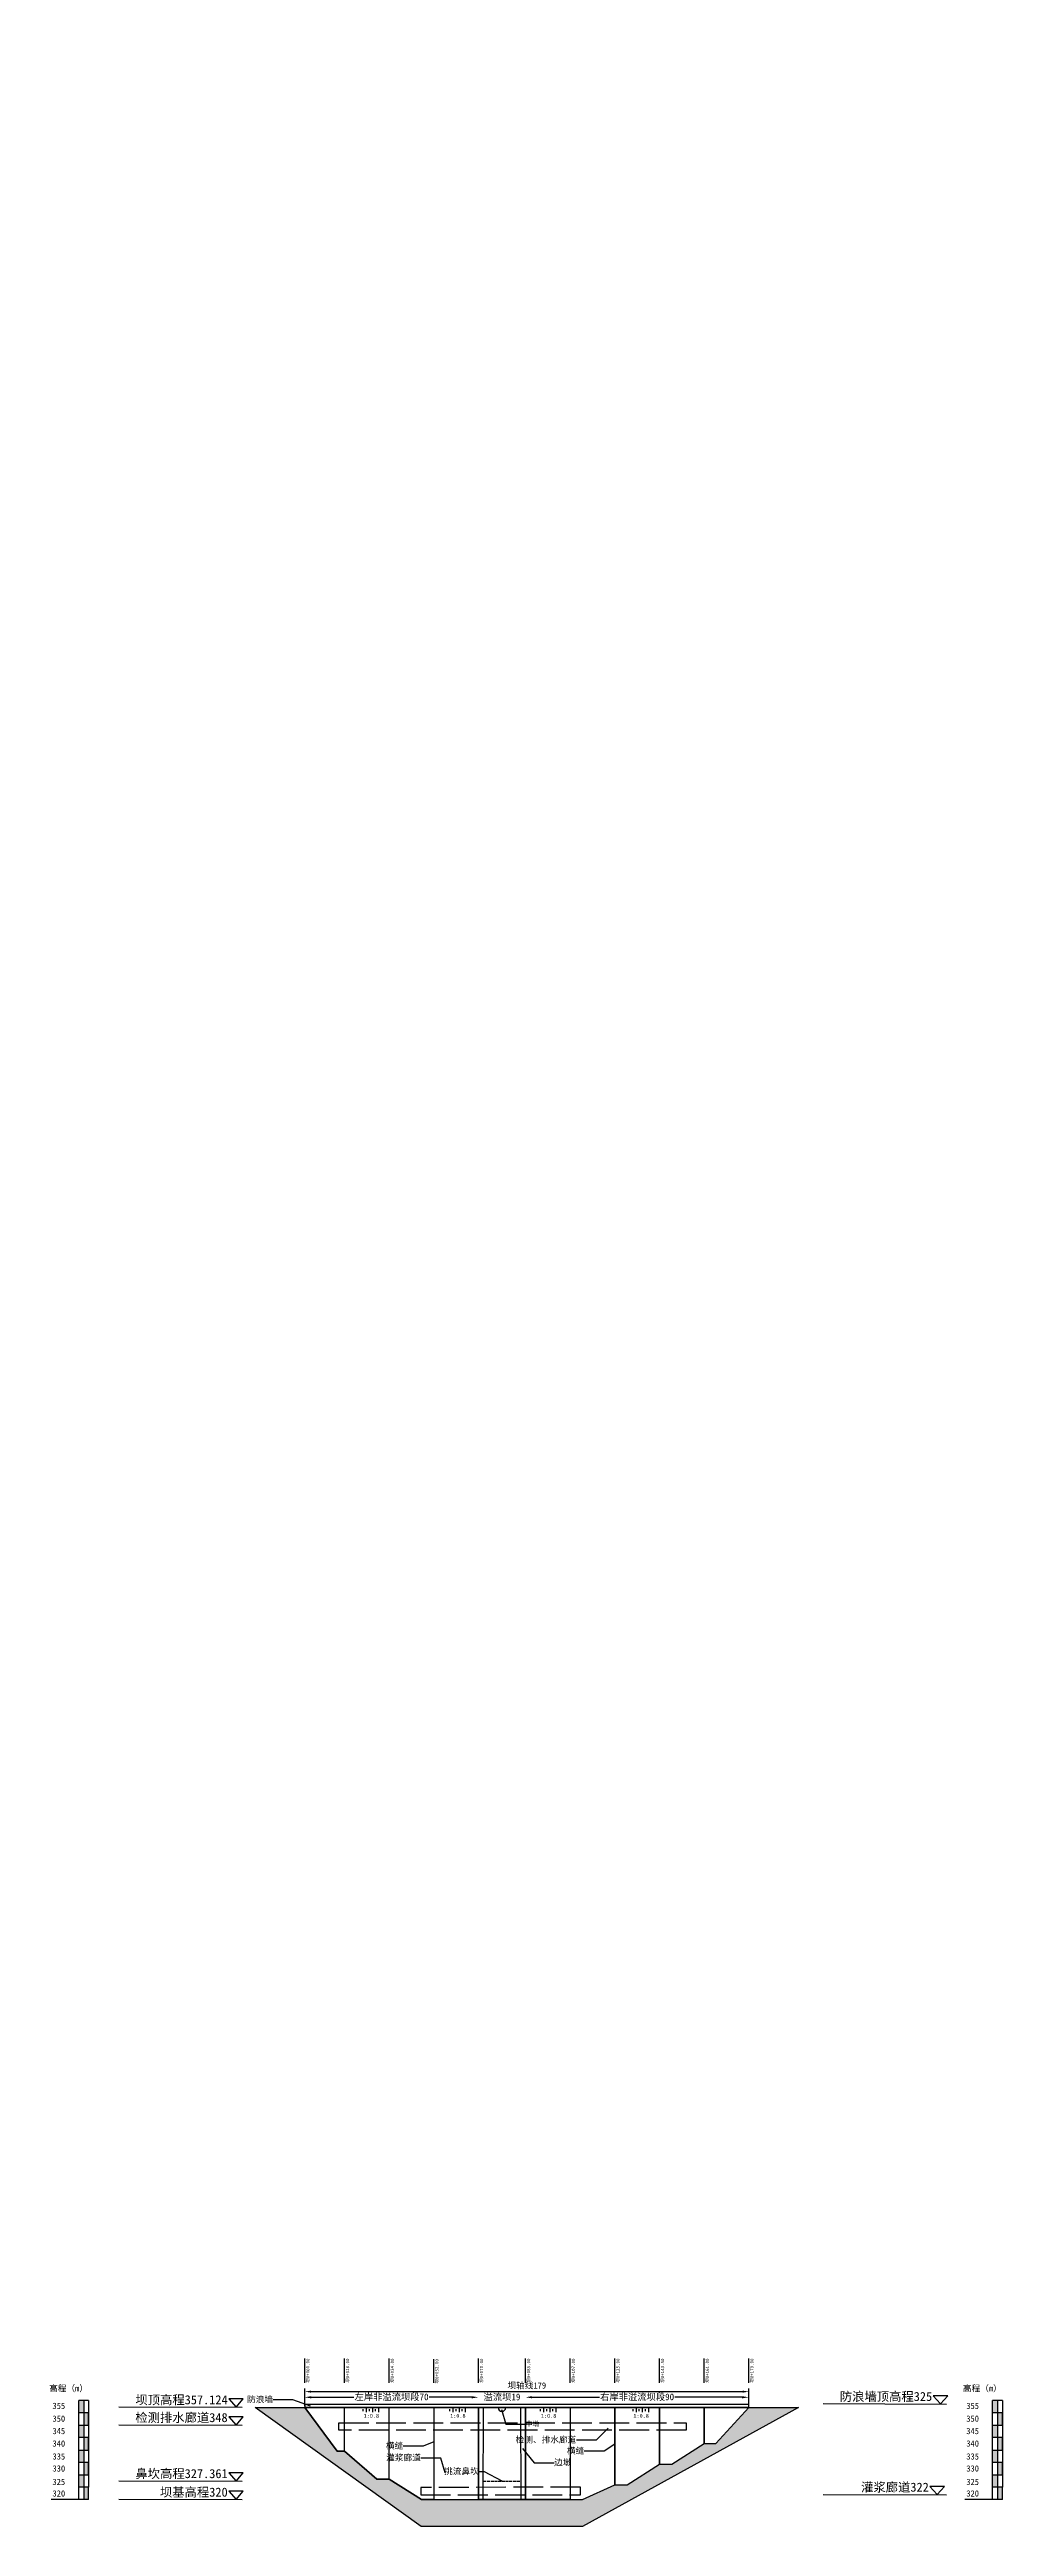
# Model space of a CAD drawing. Header units: millimetres. Extents: x 3930 to 5594, y 1586 to 11505.
# Drawn here: x 5210 to 5594, y 1827 to 2826 of the extents above; entities that cross this region are included whole.
import ezdxf
from ezdxf import colors
from ezdxf.entities.mleader import LeaderData, LeaderLine
from ezdxf.math import Vec2, Vec3

# ---------------------------------------------------------------- set-up
doc = ezdxf.new("R2010")
doc.units = ezdxf.units.MM
doc.linetypes.add('ACAD_ISO02W100', pattern=[15, 12, -3])
doc.styles.get("Standard").update_dxf_attribs({"font": 'simfang.ttf'})
doc.dimstyles.new('ISO-25', dxfattribs={"dimtxt": 2.5, "dimasz": 2.5, "dimexe": 1.25, "dimexo": 0.625, "dimtad": 1, "dimtxsty": 'Standard', "dimcen": 2.5, "dimadec": 0, "dimazin": 0, "dimtfac": 1, "dimtmove": 0, "dimatfit": 3, "dimfxl": 1, "dimarcsym": 0})
doc.dimstyles.get("Standard").update_dxf_attribs({"dimtxt": 0.18, "dimasz": 0.18, "dimexe": 0.18, "dimexo": 0.0625, "dimgap": 0.09, "dimtad": 0, "dimtih": 1, "dimtoh": 1, "dimdec": 4, "dimzin": 0, "dimdsep": 46, "dimtxsty": 'Standard', "dimcen": 0.09, "dimadec": 0, "dimazin": 0, "dimtfac": 1, "dimtdec": 4, "dimtofl": 0, "dimtmove": 0, "dimatfit": 3, "dimfxl": 1, "dimtolj": 1, "dimtzin": 0, "dimarcsym": 0})

# ---------------------------------------------------------------- blocks, each defined once
blk = doc.blocks.new('_None')
blk = doc.blocks.new('*D13')
at = {"color": 0, "lineweight": -2, "transparency": 16777216}
for p, q in [((5313.16, 1875.93), (5313.16, 1882.99)), ((5315.66, 1881.74), (5489.66, 1881.74)), ((5492.16, 1875.93), (5492.16, 1882.99))]:
    blk.add_line(p, q, dxfattribs=at)
at = {"color": 0, "transparency": 16777216}
for points in [[(5315.66, 1882.15), (5315.66, 1881.32), (5313.16, 1881.74)], [(5489.66, 1882.15), (5489.66, 1881.32), (5492.16, 1881.74)]]:
    blk.add_solid(points, dxfattribs=at)
at = {"layer": 'Defpoints', "color": 0, "transparency": 16777216}
for p in [(5492.16, 1881.74), (5313.16, 1875.31), (5492.16, 1875.31)]:
    blk.add_point(p, dxfattribs=at)
at = {"color": 0, "transparency": 16777216, "insert": (5402.66, 1884.08), "char_height": 2.5, "attachment_point": 5}
blk.add_mtext('坝轴线179', dxfattribs=at)
blk = doc.blocks.new('*D14')
at = {"color": 0, "lineweight": -2, "transparency": 16777216}
for p, q in [((5313.16, 5214.96), (5313.16, 11505.13)), ((5383.16, 5214.96), (5383.16, 11505.13)), ((5315.83, 1879.46), (5333.01, 1879.46)), ((5380.48, 1879.46), (5363.3, 1879.46))]:
    blk.add_line(p, q, dxfattribs=at)
at = {"color": 0, "transparency": 16777216}
for points in [[(5315.83, 1879.91), (5315.83, 1879.02), (5313.16, 1879.46)], [(5380.48, 1879.91), (5380.48, 1879.02), (5383.16, 1879.46)]]:
    blk.add_solid(points, dxfattribs=at)
at = {"layer": 'Defpoints', "color": 0, "transparency": 16777216}
for p in [(5313.16, 1879.46), (5313.16, 1872.71), (5383.16, 1872.71)]:
    blk.add_point(p, dxfattribs=at)
at = {"color": 0, "transparency": 16777216, "insert": (5348.16, 1879.46), "char_height": 2.6738, "attachment_point": 5}
blk.add_mtext('\\A1;{\\fSimSun|b0|i0|c134|p2;左岸非溢流坝段}70', dxfattribs=at)
blk = doc.blocks.new('*D15')
at = {"color": 0, "lineweight": -2, "transparency": 16777216}
for p, q in [((5402.16, 5214.96), (5402.16, 11505.12)), ((5492.16, 5215.21), (5492.16, 11505.12)), ((5404.83, 1879.46), (5432.01, 1879.46)), ((5489.48, 1879.46), (5462.3, 1879.46))]:
    blk.add_line(p, q, dxfattribs=at)
at = {"color": 0, "transparency": 16777216}
for points in [[(5404.83, 1879.91), (5404.83, 1879.02), (5402.16, 1879.46)], [(5489.48, 1879.91), (5489.48, 1879.02), (5492.16, 1879.46)]]:
    blk.add_solid(points, dxfattribs=at)
at = {"layer": 'Defpoints', "color": 0, "transparency": 16777216}
for p in [(5402.16, 1879.46), (5402.16, 1872.71), (5492.16, 1872.96)]:
    blk.add_point(p, dxfattribs=at)
at = {"color": 0, "transparency": 16777216, "insert": (5447.16, 1879.46), "char_height": 2.6738, "attachment_point": 5}
blk.add_mtext('\\A1;{\\fSimSun|b0|i0|c134|p2;右岸非溢流坝段}90', dxfattribs=at)
blk = doc.blocks.new('*D16')
at = {"color": 0, "lineweight": -2, "transparency": 16777216}
for p, q in [((5383.16, 5214.96), (5383.16, 11505.12)), ((5402.16, 5214.96), (5402.16, 11505.12)), ((5380.48, 1879.46), (5377.81, 1879.46)), ((5404.83, 1879.46), (5407.51, 1879.46))]:
    blk.add_line(p, q, dxfattribs=at)
at = {"color": 0, "transparency": 16777216}
for points in [[(5380.48, 1879.91), (5380.48, 1879.02), (5383.16, 1879.46)], [(5404.83, 1879.91), (5404.83, 1879.02), (5402.16, 1879.46)]]:
    blk.add_solid(points, dxfattribs=at)
at = {"layer": 'Defpoints', "color": 0, "transparency": 16777216}
for p in [(5383.16, 1879.46), (5383.16, 1872.71), (5402.16, 1872.71)]:
    blk.add_point(p, dxfattribs=at)
at = {"color": 0, "transparency": 16777216, "insert": (5392.66, 1879.46), "char_height": 2.6738, "attachment_point": 5}
blk.add_mtext('\\A1;{\\fSimSun|b0|i0|c134|p2;溢流坝}19', dxfattribs=at)

msp = doc.modelspace()

# ---------------------------------------------------------------- hatches: boundary and pattern name
h = msp.add_hatch(color=250)
h.dxf.hatch_style = 1
h.paths.add_polyline_path([(5222.04395, 1873.18511), (5224.04395, 1873.18511), (5224.04395, 1878.18511), (5222.04395, 1878.18511)])
h.paths.add_polyline_path([(5226.04395, 1873.18511), (5224.04395, 1873.18511), (5224.04395, 1868.18511), (5226.04395, 1868.18511)])
h.paths.add_polyline_path([(5224.04395, 1868.18511), (5222.04395, 1868.18511), (5222.04395, 1863.18511), (5224.04395, 1863.18511)])
h.paths.add_polyline_path([(5226.04395, 1863.18511), (5224.04395, 1863.18511), (5224.04395, 1858.18511), (5226.04395, 1858.18511)])
h.paths.add_polyline_path([(5224.04395, 1858.18511), (5222.04395, 1858.18511), (5222.04395, 1853.18511), (5224.04395, 1853.18511)])
h.paths.add_polyline_path([(5226.04395, 1853.18511), (5224.04395, 1853.18511), (5224.04395, 1848.18511), (5226.04395, 1848.18511)])
h.paths.add_polyline_path([(5224.04395, 1848.18511), (5222.04395, 1848.18511), (5222.04395, 1843.18511), (5224.04395, 1843.18511)])
h.paths.add_polyline_path([(5224.04395, 1838.18511), (5226.04395, 1838.18511), (5226.04395, 1843.18511), (5224.04395, 1843.18511)])
h = msp.add_hatch(color=250)
h.dxf.hatch_style = 1
h.paths.add_polyline_path([(5590.43974, 1873.18511), (5592.43974, 1873.18511), (5592.43974, 1878.18511), (5590.43974, 1878.18511)])
h.paths.add_polyline_path([(5594.43974, 1873.18511), (5592.43974, 1873.18511), (5592.43974, 1868.18511), (5594.43974, 1868.18511)])
h.paths.add_polyline_path([(5592.43974, 1868.18511), (5590.43974, 1868.18511), (5590.43974, 1863.18511), (5592.43974, 1863.18511)])
h.paths.add_polyline_path([(5594.43974, 1863.18511), (5592.43974, 1863.18511), (5592.43974, 1858.18511), (5594.43974, 1858.18511)])
h.paths.add_polyline_path([(5592.43974, 1858.18511), (5590.43974, 1858.18511), (5590.43974, 1853.18511), (5592.43974, 1853.18511)])
h.paths.add_polyline_path([(5594.43974, 1853.18511), (5592.43974, 1853.18511), (5592.43974, 1848.18511), (5594.43974, 1848.18511)])
h.paths.add_polyline_path([(5592.43974, 1848.18511), (5590.43974, 1848.18511), (5590.43974, 1843.18511), (5592.43974, 1843.18511)])
h.paths.add_polyline_path([(5592.43974, 1838.18511), (5594.43974, 1838.18511), (5594.43974, 1843.18511), (5592.43974, 1843.18511)])
h = msp.add_hatch()
h.set_pattern_fill('AR-CONC', color=256, scale=0.05)
h.set_pattern_definition([(50, (961.453, 0), (9.109233, -0.796954), [0.9525, -10.4775]), (355, (961.453, 0), (-1.762171, 9.552842), [0.762, -8.38203]), (100.45144, (962.212, -0.066), (7.347062, 8.755888), [0.8095, -8.904512]), (46.1842, (961.453, 2.54), (13.553952, -2.102116), [1.42875, -15.71625]), (96.63556, (962.583, 2.365), (11.870207, 12.371306), [1.21425, -13.35678]), (351.18415, (961.453, 2.54), (11.870207, 12.371306), [1.143, -12.572987]), (21, (962.723, 1.905), (7.58072, -5.11326), [0.9525, -10.4775]), (326, (962.723, 1.905), (3.090101, 9.209398), [0.762, -8.382]), (71.45144, (963.355, 1.479), (10.670821, 4.096138), [0.8095, -8.904497]), (37.5, (961.453, 0), (0.1544302, 4.227752), [0, -8.2804, 0, -8.509, 0, -8.41375]), (7.5, (961.453, 0), (3.340983, 5.0090287), [0, -4.8514, 0, -8.0899, 0, -3.20675]), (327.5, (958.621, 0), (6.7795298, -0.2864372), [0, -3.175, 0, -9.906, 0, -13.1445]), (317.5, (957.351, 0), (7.406459, 1.2713246), [0, -4.1275, 0, -6.5786, 0, -9.3345])])
edge = h.paths.add_edge_path()
edge.add_line((5492.15789, 1875.30911), (5512.15789, 1875.30911))
edge.add_line((5512.15789, 1875.30911), (5425.15789, 1827.38111))
edge.add_line((5425.15789, 1827.38111), (5360.15789, 1827.38111))
edge.add_line((5360.15789, 1827.38111), (5293.15789, 1875.30911))
edge.add_line((5293.15789, 1875.30911), (5313.15789, 1875.30911))
edge.add_line((5313.15789, 1875.30911), (5326.16444, 1857.77174))
edge.add_line((5326.16444, 1857.77174), (5329.16444, 1857.77174))
edge.add_line((5329.16444, 1857.77174), (5342.16444, 1846.39886))
edge.add_line((5342.16444, 1846.39886), (5347.16444, 1846.39886))
edge.add_line((5347.16444, 1846.39886), (5360.16444, 1838.18511))
edge.add_line((5360.16444, 1838.18511), (5365.15789, 1838.18511))
edge.add_line((5365.15789, 1838.18511), (5425.15134, 1838.18511))
edge.add_line((5425.15134, 1838.18511), (5438.15134, 1844.20767))
edge.add_line((5438.15134, 1844.20767), (5443.15134, 1844.20767))
edge.add_line((5443.15134, 1844.20767), (5456.15134, 1852.54659))
edge.add_line((5456.15134, 1852.54659), (5461.15134, 1852.54659))
edge.add_line((5461.15134, 1852.54659), (5474.15134, 1860.88552))
edge.add_line((5474.15134, 1860.88552), (5478.87272, 1860.88552))
edge.add_line((5478.87272, 1860.88552), (5492.15789, 1875.30911))
edge.add_line((5492.15789, 1875.30911), (5512.15789, 1875.30911))

# ---------------------------------------------------------------- linework, layer by layer
for p, q in [((5313.15789, 1885.30911), (5313.15789, 1895.09356)), ((5329.16444, 1885.30911), (5329.16444, 1895.09356)), ((5347.16444, 1885.30911), (5347.16444, 1895.09356)), ((5365.15789, 1885.30911), (5365.15789, 1894.83692)), ((5383.15789, 1885.30911), (5383.15789, 1895.09356)), ((5402.15788, 1885.30911), (5402.15788, 1895.09356)), ((5420.1579, 1885.30911), (5420.1579, 1895.09356)), ((5438.15135, 1885.30911), (5438.15135, 1895.09356)), ((5456.15134, 1885.30911), (5456.15134, 1895.09356)), ((5474.15134, 1885.30911), (5474.15134, 1895.09356)), ((5492.15789, 1885.30911), (5492.15789, 1895.09356)), ((5222.04395, 1873.18511), (5222.04395, 1878.18511)), ((5226.04395, 1878.18511), (5222.04395, 1878.18511)), ((5224.04395, 1878.18511), (5224.04395, 1838.18511)), ((5226.04395, 1878.18511), (5226.04395, 1843.18511)), ((5288.36141, 1878.77022), (5282.53641, 1878.77022)), ((5282.53641, 1878.77022), (5285.44891, 1875.43995)), ((5285.44891, 1875.43995), (5288.36141, 1878.77022)), ((5572.37586, 1880.10841), (5566.55086, 1880.10841)), ((5566.55086, 1880.10841), (5569.46336, 1876.77813)), ((5569.46336, 1876.77813), (5572.37586, 1880.10841)), ((5590.43974, 1873.18511), (5590.43974, 1878.18511)), ((5594.43974, 1878.18511), (5590.43974, 1878.18511)), ((5592.43974, 1878.18511), (5592.43974, 1838.18511)), ((5594.43974, 1878.18511), (5594.43974, 1843.18511)), ((5226.04395, 1873.18511), (5222.04395, 1873.18511)), ((5222.04395, 1838.18511), (5222.04395, 1873.18511)), ((5222.04395, 1863.18511), (5222.04395, 1868.18511)), ((5222.04395, 1868.18511), (5226.04395, 1868.18511)), ((5226.04395, 1868.18511), (5226.04395, 1873.18511)), ((5238.14344, 1875.54995), (5287.88524, 1875.41176)), ((5238.14344, 1868.38069), (5287.88524, 1868.24251)), ((5288.36141, 1871.60097), (5282.53641, 1871.60097)), ((5282.53641, 1871.60097), (5285.44891, 1868.27069)), ((5285.44891, 1868.27069), (5288.36141, 1871.60097)), ((5360.15337, 1875.30911), (5313.15789, 1875.30911)), ((5492.15789, 1875.30911), (5313.15789, 1875.30911)), ((5336.75695, 1873.90665), (5336.75695, 1874.69951)), ((5337.96818, 1875.30911), (5337.96818, 1873.40213)), ((5339.25247, 1873.90665), (5339.25247, 1874.69951)), ((5340.46371, 1875.30911), (5340.46371, 1873.40213)), ((5341.74817, 1873.90665), (5341.74817, 1874.69951)), ((5342.95941, 1875.30911), (5342.95941, 1873.40213)), ((5371.65069, 1873.90665), (5371.65069, 1874.69951)), ((5372.86193, 1875.30911), (5372.86193, 1873.40213)), ((5374.14622, 1873.90665), (5374.14622, 1874.69951)), ((5375.35746, 1875.30911), (5375.35746, 1873.40213)), ((5376.64192, 1873.90665), (5376.64192, 1874.69951)), ((5377.85316, 1875.30911), (5377.85316, 1873.40213)), ((5408.23351, 1873.90665), (5408.23351, 1874.69951)), ((5409.44475, 1875.30911), (5409.44475, 1873.40213)), ((5410.72904, 1873.90665), (5410.72904, 1874.69951)), ((5411.94028, 1875.30911), (5411.94028, 1873.40213)), ((5413.22474, 1873.90665), (5413.22474, 1874.69951)), ((5414.43598, 1875.30911), (5414.43598, 1873.40213)), ((5492.15789, 1875.30911), (5422.15789, 1875.30911)), ((5445.52625, 1873.90665), (5445.52625, 1874.69951)), ((5446.75873, 1875.30911), (5446.75873, 1873.40213)), ((5448.02177, 1873.90665), (5448.02177, 1874.69951)), ((5449.25425, 1875.30911), (5449.25425, 1873.40213)), ((5450.51747, 1873.90665), (5450.51747, 1874.69951)), ((5451.74995, 1875.30911), (5451.74995, 1873.40213)), ((5522.15789, 1876.88813), (5571.89969, 1876.74995)), ((5594.43974, 1873.18511), (5590.43974, 1873.18511)), ((5590.43974, 1838.18511), (5590.43974, 1873.18511)), ((5590.43974, 1863.18511), (5590.43974, 1868.18511)), ((5590.43974, 1868.18511), (5594.43974, 1868.18511)), ((5594.43974, 1868.18511), (5594.43974, 1873.18511)), ((5226.04395, 1863.18511), (5222.04395, 1863.18511)), ((5222.04395, 1853.18511), (5222.04395, 1858.18511)), ((5222.04395, 1858.18511), (5226.04395, 1858.18511)), ((5226.04395, 1858.18511), (5226.04395, 1863.18511)), ((5594.43974, 1863.18511), (5590.43974, 1863.18511)), ((5590.43974, 1853.18511), (5590.43974, 1858.18511)), ((5590.43974, 1858.18511), (5594.43974, 1858.18511)), ((5594.43974, 1858.18511), (5594.43974, 1863.18511)), ((5226.04395, 1853.18511), (5222.04395, 1853.18511)), ((5222.04395, 1843.18511), (5222.04395, 1848.18511)), ((5222.04395, 1848.18511), (5226.04395, 1848.18511)), ((5226.04395, 1848.18511), (5226.04395, 1853.18511)), ((5288.36141, 1849.01826), (5282.53641, 1849.01826)), ((5282.53641, 1849.01826), (5285.44891, 1845.68799)), ((5285.44891, 1845.68799), (5288.36141, 1849.01826)), ((5594.43974, 1853.18511), (5590.43974, 1853.18511)), ((5590.43974, 1843.18511), (5590.43974, 1848.18511)), ((5590.43974, 1848.18511), (5594.43974, 1848.18511)), ((5594.43974, 1848.18511), (5594.43974, 1853.18511)), ((5226.04395, 1838.18511), (5210.87205, 1838.18511)), ((5226.04395, 1843.18511), (5222.04395, 1843.18511)), ((5226.04395, 1838.18511), (5226.04395, 1843.18511)), ((5238.14344, 1845.79799), (5287.88524, 1845.65981)), ((5238.14344, 1838.32305), (5287.88524, 1838.18487)), ((5288.36141, 1841.54333), (5282.53641, 1841.54333)), ((5282.53641, 1841.54333), (5285.44891, 1838.21305)), ((5285.44891, 1838.21305), (5288.36141, 1841.54333)), ((5522.15789, 1840.25484), (5571.89969, 1840.11666)), ((5571.01613, 1843.54356), (5565.19113, 1843.54356)), ((5565.19113, 1843.54356), (5568.10363, 1840.21329)), ((5568.10363, 1840.21329), (5571.01613, 1843.54356)), ((5594.43974, 1838.18511), (5579.26785, 1838.18511)), ((5594.43974, 1843.18511), (5590.43974, 1843.18511)), ((5594.43974, 1838.18511), (5594.43974, 1843.18511))]:
    msp.add_line(p, q)
at = {"linetype": 'ACAD_ISO02W100', "ltscale": 0.1}
msp.add_line((5385.13546, 1845.65981), (5400.22085, 1845.65981), dxfattribs=at)
for points in [[(5492.15789, 1875.30911), (5512.15789, 1875.30911), (5425.15789, 1827.38111), (5360.15789, 1827.38111), (5293.15789, 1875.30911), (5313.15789, 1875.30911), (5326.16444, 1857.77174), (5329.16444, 1857.77174), (5342.16444, 1846.39886), (5347.16444, 1846.39886), (5360.16444, 1838.18511), (5365.15789, 1838.18511), (5425.15134, 1838.18511), (5438.15134, 1844.20767), (5443.15134, 1844.20767), (5456.15134, 1852.54659), (5461.15134, 1852.54659), (5474.15134, 1860.88552), (5478.87272, 1860.88552), (5492.15789, 1875.30911), (5512.15789, 1875.30911)], [(5492.15789, 1875.30911), (5492.15789, 1876.50911), (5313.15789, 1876.50911), (5313.15789, 1875.30911), (5492.15789, 1875.30911)], [(5329.16444, 1857.77174), (5326.16444, 1857.77174), (5313.15789, 1875.30911)], [(5347.16444, 1846.39886), (5342.16444, 1846.39886), (5329.16444, 1857.77174), (5329.16444, 1875.30911), (5347.16444, 1875.30911)], [(5365.15789, 1875.30911), (5365.15789, 1838.18511), (5360.16444, 1838.18511), (5347.16444, 1846.39886), (5347.16444, 1875.30911), (5365.15789, 1875.30911)], [(5402.15789, 1875.30911), (5402.15789, 1838.18511), (5383.15789, 1838.18511), (5383.15789, 1875.30911)], [(5385.15789, 1875.30911), (5383.15789, 1875.30911), (5383.15789, 1838.18511), (5385.1298, 1838.18511), (5385.15789, 1875.30911)], [(5402.15789, 1875.30911), (5400.15789, 1875.30911), (5400.23672, 1838.18511), (5402.15789, 1838.18511), (5402.15789, 1875.30911)], [(5402.15789, 1875.30911), (5402.15789, 1845.60911)], [(5420.15789, 1875.30911), (5420.15831, 1838.18511), (5425.15134, 1838.18511), (5438.15134, 1844.20767), (5438.15134, 1875.30911), (5420.15789, 1875.30911)], [(5438.15134, 1875.30911), (5438.15134, 1844.20767), (5443.15134, 1844.20767), (5456.15134, 1852.54659), (5456.15134, 1875.30911), (5438.15134, 1875.30911)], [(5456.15134, 1875.30911), (5456.15134, 1852.54659), (5461.15134, 1852.54659), (5474.15134, 1860.88552), (5474.15134, 1875.30911), (5456.15134, 1875.30911)], [(5474.15134, 1875.30911), (5474.15134, 1860.88552), (5478.87272, 1860.88552), (5492.15789, 1875.30911), (5474.15134, 1875.30911)]]:
    msp.add_lwpolyline(points)
at = {"linetype": 'ACAD_ISO02W100'}
msp.add_lwpolyline([(5466.95577, 1869.18511), (5466.95577, 1866.18511), (5326.95577, 1866.18511), (5326.95577, 1869.18511), (5466.95577, 1869.18511)], dxfattribs=at)
for points in [[(5383.15789, 1875.30911), (5365.15789, 1875.30911), (5365.15789, 1838.18511), (5383.15789, 1838.18511)], [(5402.15789, 1875.30911), (5420.15789, 1875.30911), (5420.15831, 1838.18511), (5402.15789, 1838.18511)]]:
    msp.add_lwpolyline(points, close=True)
msp.add_lwpolyline([(5424.27469, 1843.18513), (5359.93648, 1843.12651), (5359.93648, 1840.18502), (5424.27469, 1840.18513)], close=True, dxfattribs=at)
msp.add_arc((5392.65789, 1875.30911), 1.5, 180, 0)

# ---------------------------------------------------------------- texts
at = {"char_height": 1.2770512, "attachment_point": 4, "rotation": 90}
for s, insert in [('{\\fSimSun|b0|i0|c134|p2;坝}0+000.00', (5314.48778, 1885.30911, -258483.46378)), ('{\\fSimSun|b0|i0|c134|p2;坝}0+016.00', (5330.49433, 1885.30911, -258483.46378)), ('{\\fSimSun|b0|i0|c134|p2;坝}0+034.00', (5348.49433, 1885.30911, -258483.46378)), ('{\\fSimSun|b0|i0|c134|p2;坝}0+052.00', (5366.48778, 1885.05246, -258483.46378)), ('{\\fSimSun|b0|i0|c134|p2;坝}0+070.00', (5384.48778, 1885.30911, -258483.46378)), ('{\\fSimSun|b0|i0|c134|p2;坝}0+089.00', (5403.48778, 1885.30911, -258483.46378)), ('{\\fSimSun|b0|i0|c134|p2;坝}0+107.00', (5421.48779, 1885.30911, -258483.46378)), ('{\\fSimSun|b0|i0|c134|p2;坝}0+125.00', (5439.48124, 1885.30911, -258483.46378)), ('{\\fSimSun|b0|i0|c134|p2;坝}0+143.50', (5457.48124, 1885.30911, -258483.46378)), ('{\\fSimSun|b0|i0|c134|p2;坝}0+161.00', (5475.48124, 1885.30911, -258483.46378)), ('{\\fSimSun|b0|i0|c134|p2;坝}0+179.00', (5493.48779, 1885.30911, -258483.46378))]:
    msp.add_mtext_dynamic_manual_height_columns(s, width=20.0276821, gutter_width=0.64103, heights=[9.45651], dxfattribs=dict(at, insert=insert))
for s, width, gutter_width, heights, insert, char_height, attachment_point in [('{\\fSimSun|b0|i0|c134|p2;高程（m）}', 19.8675414, 12.5, [0], (5210.0726, 1884.31122), 2.5, 1), ('{\\fSimSun|b0|i0|c134|p2;坝顶高程357.124}', 42.5425001, 15.625, [0], (5282.08298, 1880.26778), 3.640625, 3), ('{\\fSimSun|b0|i0|c134|p2;防浪墙顶高程325}', 42.5425001, 15.625, [0], (5566.09742, 1881.60596), 3.640625, 3), ('{\\fSimSun|b0|i0|c134|p2;高程（m）}', 19.8675414, 12.5, [0], (5578.46839, 1884.31122), 2.5, 1), ('355', 4.1681494, 12.5, [0], (5211.47393, 1877.26402), 2.5, 1), ('350', 4.1681494, 12.5, [0], (5211.47393, 1872.1055), 2.5, 1), ('{\\fSimSun|b0|i0|c134|p2;检测排水廊道348}', 42.5425001, 15.625, [0], (5282.08298, 1873.09852), 3.640625, 3), ('1:0.8', 4.9398743, 0.8, [0], (5343.11511, 1872.78639), 1.59376, 3), ('1:0.8', 4.9398743, 0.8, [0], (5378.00885, 1872.78639), 1.59376, 3), ('1:0.8', 4.9398743, 0.8, [0], (5414.59167, 1872.78639), 1.59376, 3), ('1:0.8', 4.9398743, 0.8, [0], (5451.88441, 1872.78639), 1.59376, 3), ('355', 4.1681494, 12.5, [0], (5579.86972, 1877.26402), 2.5, 1), ('350', 4.1681494, 12.5, [0], (5579.86972, 1872.1055), 2.5, 1), ('345', 4.1681494, 12.5, [0], (5211.47393, 1867.0936), 2.5, 1), ('340', 4.1681494, 12.5, [0], (5211.47393, 1862.08171), 2.5, 1), ('345', 4.1681494, 12.5, [0], (5579.86972, 1867.0936), 2.5, 1), ('340', 4.1681494, 12.5, [0], (5579.86972, 1862.08171), 2.5, 1), ('335', 4.1681494, 12.5, [0], (5211.47393, 1856.86466), 2.5, 1), ('330', 4.1681494, 12.5, [0], (5211.47393, 1852.01326), 2.5, 1), ('{\\fSimSun|b0|i0|c134|p2;鼻坎高程327.361}', 42.5425001, 15.625, [0], (5282.08298, 1850.51582), 3.640625, 3), ('335', 4.1681494, 12.5, [0], (5579.86972, 1856.86466), 2.5, 1), ('330', 4.1681494, 12.5, [0], (5579.86972, 1852.01326), 2.5, 1), ('325', 4.1681494, 12.5, [1.42935], (5211.47393, 1846.61056), 2.5, 1), ('320', 4.1681494, 12.5, [0], (5211.47393, 1841.94292), 2.5, 1), ('{\\fSimSun|b0|i0|c134|p2;坝基高程320}', 42.5425001, 15.625, [0], (5282.08298, 1843.04088), 3.640625, 3), ('{\\fSimSun|b0|i0|c134|p2;灌浆廊道322}', 42.5425001, 15.625, [0], (5564.73769, 1845.04112), 3.640625, 3), ('325', 4.1681494, 12.5, [1.42935], (5579.86972, 1846.61056), 2.5, 1), ('320', 4.1681494, 12.5, [0], (5579.86972, 1841.94292), 2.5, 1)]:
    msp.add_mtext_dynamic_manual_height_columns(s, width=width, gutter_width=gutter_width, heights=heights, dxfattribs=dict(insert=insert, char_height=char_height, attachment_point=attachment_point))

# ---------------------------------------------------------------- dimensions: what is measured, and where the dimension line sits
for base, p1, p2, text, picture, middle in [((5313.1578, 1879.46489), (5383.1578, 1872.71464), (5313.1578, 1872.71464), '{\\fSimSun|b0|i0|c134|p2;左岸非溢流坝段}70', '*D14', (5348.1578, 1879.46489)), ((5383.1578, 1879.46114), (5402.1578, 1872.71464), (5383.1578, 1872.71464), '{\\fSimSun|b0|i0|c134|p2;溢流坝}19', '*D16', (5392.6578, 1879.46114)), ((5402.1578, 1879.46114), (5492.15789, 1872.96294), (5402.1578, 1872.71464), '{\\fSimSun|b0|i0|c134|p2;右岸非溢流坝段}90', '*D15', (5447.15784, 1879.46114))]:
    dim = msp.add_linear_dim(base=base, p1=p1, p2=p2, angle=180, text=text, dimstyle='Standard', override={"dimscale": 53475.905951, "dimtxt": 5e-05, "dimasz": 5e-05, "dimgap": 0})
    dim.commit()
    dim.dimension.update_dxf_attribs({"geometry": picture, "text_midpoint": middle})
dim = msp.add_linear_dim(base=(5492.15789, 1881.73818), p1=(5313.15789, 1875.30911), p2=(5492.15789, 1875.30911), angle=180, text='坝轴线<>', dimstyle='ISO-25')
dim.commit()
dim.dimension.update_dxf_attribs({"geometry": '*D13', "text_midpoint": (5402.65789, 1884.08461)})

# ---------------------------------------------------------------- leaders
ml = msp.add_multileader_mtext('Standard')
ml.set_content('{\\fSimSun|b0|i0|c134|p2;防浪墙}', color=256)
ml.set_leader_properties()
ml.set_arrow_properties(name='NONE')
ml.build(insert=Vec2(0, 0))
ml.multileader.update_dxf_attribs({"arrow_head_size": 2.5})
ctx = ml.context
ctx.base_point, ctx.char_height, ctx.arrow_head_size, ctx.landing_gap_size, ctx.plane_origin = Vec3(5290.20936, 1878.44471), 2.5, 2.5, 0, Vec3(5315.48793, 1875.86993)
ctx.text_align_type = 2
notes = []
notes.append((ctx, [(0, (1, 1, 0), (5308.41886, 1878.44471), (-1, 0), 8, [(0, [(5315.48793, 1875.86993)], 0, [])])]))
ctx.mtext.insert, ctx.mtext.alignment, ctx.mtext.flow_direction = Vec3(5300.41886, 1879.86929), 3, 5
ml = msp.add_multileader_mtext('Standard')
ml.set_content('{\\fSimSun|b0|i0|c134|p2;中墩}', color=256)
ml.set_leader_properties()
ml.set_arrow_properties(name='NONE')
ml.build(insert=Vec2(0, 0))
ctx = ml.context
ctx.base_point, ctx.char_height, ctx.landing_gap_size, ctx.plane_origin = Vec3(5402.21768, 1868.63199, -513467.61017), 1.9801205, 0, Vec3(5387.28974, 1883.55598, -513467.61017)
notes.append((ctx, [(0, (1, 1, 0), (5394.21768, 1868.63199, -513467.61017), (1, 0), 8, [(0, [(5392.51241, 1874.53321, -513467.61017)], 0, [])])]))
ctx.mtext.insert, ctx.mtext.flow_direction = Vec3(5402.21768, 1869.76033, -513467.61017), 5
ml = msp.add_multileader_mtext('Standard')
ml.set_content('{\\fSimSun|b0|i0|c134|p2;横缝}', color=256)
ml.set_leader_properties()
ml.set_arrow_properties(name='NONE')
ml.build(insert=Vec2(0, 0))
ctx = ml.context
ctx.base_point, ctx.char_height, ctx.landing_gap_size, ctx.plane_origin = Vec3(5345.9818, 1859.72733), 2.5, 0, Vec3(5368.76243, 1879.38997)
ctx.text_align_type = 2
notes.append((ctx, [(0, (1, 1, 0), (5360.86728, 1859.72733), (-1, 0), 8, [(0, [(5365.15789, 1861.48637)], 0, [])])]))
ctx.mtext.insert, ctx.mtext.alignment, ctx.mtext.flow_direction = Vec3(5352.86728, 1861.1589), 3, 5
ml = msp.add_multileader_mtext('Standard')
ml.set_content('{\\fSimSun|b0|i0|c134|p2;检测、排水廊道}', color=256)
ml.set_leader_properties()
ml.set_arrow_properties(name='NONE')
ml.build(insert=Vec2(0, 0))
ml.multileader.update_dxf_attribs({"arrow_head_size": 2.5})
ctx = ml.context
ctx.base_point, ctx.char_height, ctx.arrow_head_size, ctx.landing_gap_size, ctx.plane_origin = Vec3(5397.92844, 1862.19926), 2.5, 2.5, 0, Vec3(5435.45923, 1867.04427)
ctx.text_align_type = 2
notes.append((ctx, [(0, (1, 1, 0), (5430.64911, 1862.19926), (-1, 0), 8, [(0, [(5435.45923, 1867.04427)], 0, [])])]))
ctx.mtext.insert, ctx.mtext.alignment, ctx.mtext.flow_direction = Vec3(5422.64911, 1863.63082), 3, 5
ml = msp.add_multileader_mtext('Standard')
ml.set_content('{\\fSimSun|b0|i0|c134|p2;边墩}', color=256)
ml.set_leader_properties()
ml.set_arrow_properties(name='NONE')
ml.build(insert=Vec2(0, 0))
ctx = ml.context
ctx.base_point, ctx.char_height, ctx.landing_gap_size, ctx.plane_origin = Vec3(5413.70213, 1853.03919), 2.5, 0, Vec3(5389.08874, 1880.74758)
notes.append((ctx, [(0, (1, 1, 0), (5405.70213, 1853.03919), (1, 0), 8, [(0, [(5400.9992, 1858.80144)], 0, [])])]))
ctx.mtext.insert, ctx.mtext.flow_direction = Vec3(5413.70213, 1854.45679), 5
ml = msp.add_multileader_mtext('Standard')
ml.set_content('{\\fSimSun|b0|i0|c134|p2;横缝}', color=256)
ml.set_leader_properties()
ml.set_arrow_properties(name='NONE')
ml.build(insert=Vec2(0, 0))
ctx = ml.context
ctx.base_point, ctx.char_height, ctx.landing_gap_size, ctx.plane_origin = Vec3(5418.95674, 1857.71069), 2.5, 0, Vec3(5440.67971, 1874.73924)
ctx.text_align_type = 2
notes.append((ctx, [(0, (1, 1, 0), (5433.84222, 1857.71069), (-1, 0), 8, [(0, [(5438.15134, 1860.61286)], 0, [])])]))
ctx.mtext.insert, ctx.mtext.alignment, ctx.mtext.flow_direction = Vec3(5425.84222, 1859.14225), 3, 5
ml = msp.add_multileader_mtext('Standard')
ml.set_content('灌浆廊道', color=256)
ml.set_leader_properties()
ml.set_arrow_properties(name='NONE')
ml.build(insert=Vec2(0, 0))
ctx = ml.context
ctx.base_point, ctx.char_height, ctx.landing_gap_size, ctx.plane_origin = Vec3(5345.90333, 1854.97545), 2.5, 0, Vec3(5369.77712, 1848.972)
ctx.text_align_type = 2
notes.append((ctx, [(0, (1, 1, 0), (5367.97476, 1854.97545), (-1, 0), 8, [(0, [(5369.77712, 1848.972)], 0, [])])]))
ctx.mtext.insert, ctx.mtext.alignment, ctx.mtext.flow_direction = Vec3(5359.97476, 1856.42545), 3, 5
ml = msp.add_multileader_mtext('Standard')
ml.set_content('挑流鼻坎', color=256)
ml.set_leader_properties()
ml.set_arrow_properties(name='NONE')
ml.build(insert=Vec2(0, 0))
ctx = ml.context
ctx.base_point, ctx.char_height, ctx.landing_gap_size, ctx.plane_origin = Vec3(5369.24195, 1849.45265), 2.5, 0, Vec3(5392.73103, 1841.7753)
ctx.text_align_type = 2
notes.append((ctx, [(0, (1, 1, 0), (5385.62362, 1849.45265), (-1, 0), 2.28166, [(0, [(5392.73103, 1845.5793)], 0, [])])]))
ctx.mtext.insert, ctx.mtext.alignment, ctx.mtext.flow_direction = Vec3(5383.34195, 1850.91694), 3, 5
for ctx, leaders in notes:
    for number, flags, end, landing, length, lines in leaders:
        leader = LeaderData()
        leader.index, (leader.has_last_leader_line, leader.has_dogleg_vector, leader.attachment_direction) = number, flags
        leader.last_leader_point, leader.dogleg_vector, leader.dogleg_length = Vec3(end), Vec3(landing), length
        for number, points, colour, breaks in lines:
            line = LeaderLine()
            line.index, line.vertices, line.color, line.breaks = number, Vec3.list(points), colors.encode_raw_color(colour), breaks
            leader.lines.append(line)
        ctx.leaders.append(leader)

doc.saveas('drawing.dxf')
